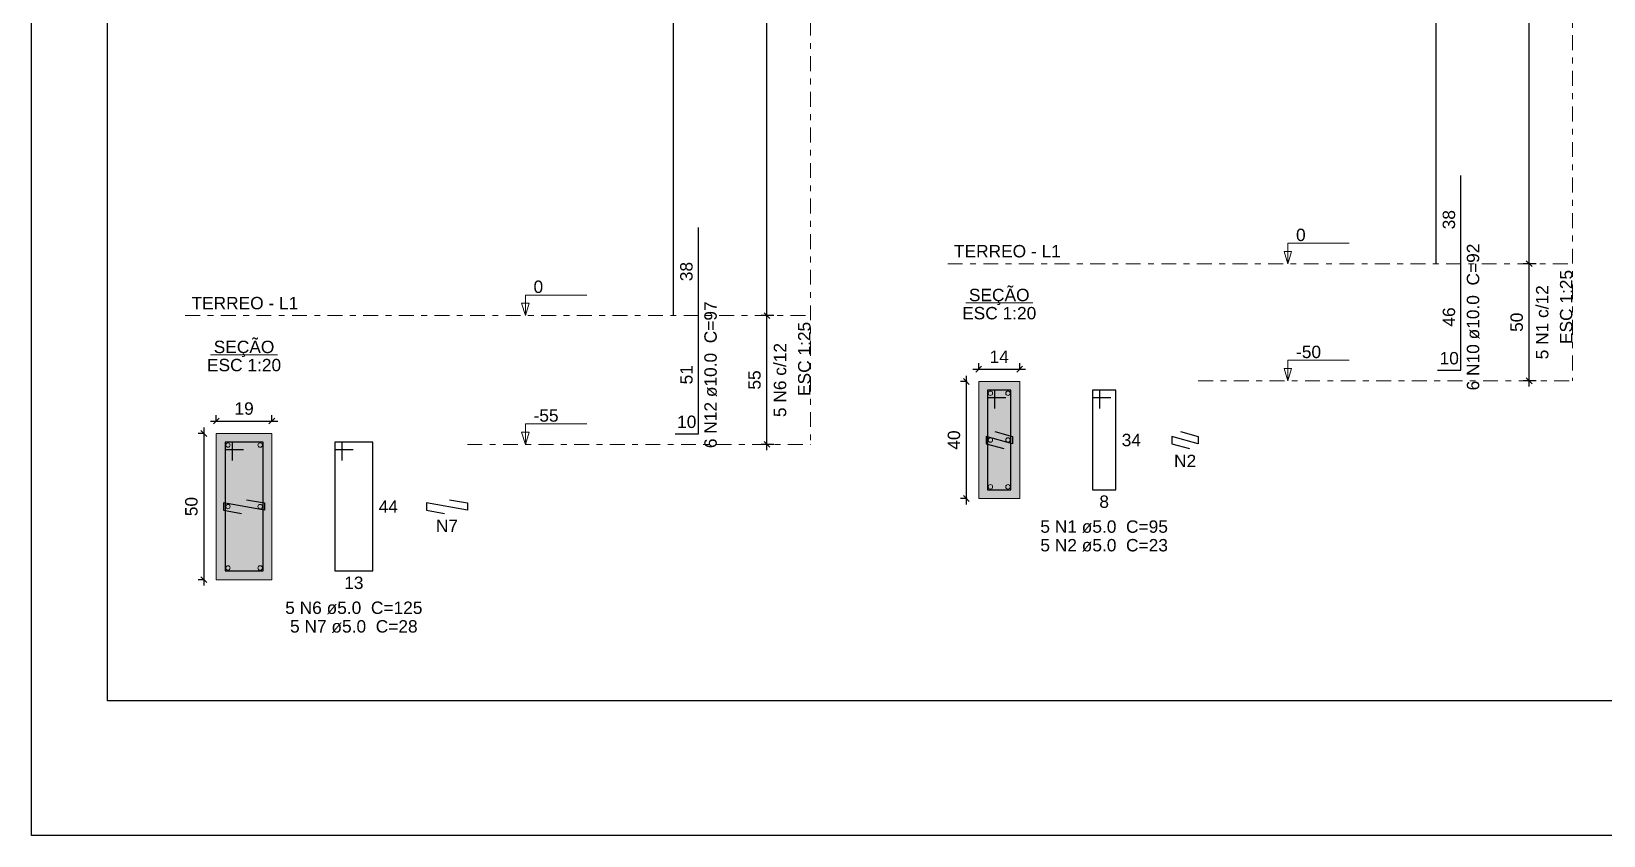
# Model space of a CAD drawing. Header units: millimetres. Extents: x -34 to 951, y -76 to 463.
# Drawn here: x 273.94 to 300.79, y -76.32 to -62.58 of the extents above; entities that cross this region are included whole.
import ezdxf

# ---------------------------------------------------------------- set-up
doc = ezdxf.new("R2010")
doc.units = ezdxf.units.MM
doc.header["$MEASUREMENT"] = 0
doc.linetypes.add('DASHDOT', pattern=[2.54, 1.27, -0.635, 0, -0.635])
doc.linetypes.add('NULL', pattern=[0])
for name, color, linetype, lineweight in [('Descrição da armadura', 7, 'Continuous', 0), ('DT-Barras na forma', 7, 'Continuous', 30), ('DT-Barras no corte', 5, 'Continuous', 5), ('DT-Barras rebatidas', 7, 'Continuous', 30), ('DT-Cotas', 7, 'Continuous', 5), ('DT-Forma', 5, 'Continuous', 5), ('DT-Hachura seção pilares', 252, 'Continuous', 5), ('DT-Pontilhado', 7, 'DASHDOT', 5), ('DT-Textos', 7, 'Continuous', 5), ('Textos armaduras', 7, 'Continuous', 0)]:
    doc.layers.add(name, color=color, linetype=linetype, lineweight=lineweight)
doc.styles.add('Arial', font='arial.ttf')
doc.dimstyles.new('UM_20.000000', dxfattribs={"dimtxt": 0.18, "dimasz": 0.1, "dimexe": 0.1, "dimexo": 0.2, "dimgap": 0, "dimtad": 1, "dimtih": 1, "dimtoh": 1, "dimdec": 1, "dimlfac": 20, "dimzin": 0, "dimdsep": 46, "dimtxsty": 'Standard', "dimcen": 0.09, "dimdle": 0.1, "dimadec": 1, "dimazin": 2, "dimtfac": 1, "dimtdec": 4, "dimtofl": 0, "dimtmove": 0, "dimatfit": 3, "dimfxl": 1, "dimtolj": 1, "dimarcsym": 0})
doc.dimstyles.new('UM_25.000000', dxfattribs={"dimtxt": 0.18, "dimasz": 0.1, "dimexe": 0.1, "dimexo": 0.2, "dimgap": 0, "dimtad": 1, "dimtih": 1, "dimtoh": 1, "dimdec": 1, "dimlfac": 25, "dimzin": 0, "dimdsep": 46, "dimtxsty": 'Standard', "dimcen": 0.09, "dimdle": 0.1, "dimadec": 1, "dimazin": 2, "dimtfac": 1, "dimtdec": 4, "dimtofl": 0, "dimtmove": 0, "dimatfit": 3, "dimfxl": 1, "dimtolj": 1, "dimarcsym": 0})

# ---------------------------------------------------------------- blocks, each defined once
blk = doc.blocks.new('_Oblique')
at = {"color": 0, "linetype": 'ByBlock', "lineweight": -2}
blk.add_line((-0.5, -0.5), (0.5, 0.5), dxfattribs=at)
blk = doc.blocks.new('*D543')
at = {"layer": 'Defpoints', "color": 0, "transparency": 16777216}
for p in [(299.522, -53.35), (299.839, -53.35), (299.839, -66.55)]:
    blk.add_point(p, dxfattribs=at)
at = {"layer": 'DT-Cotas', "color": 0, "lineweight": -2, "transparency": 16777216}
for p, q in [((299.639, -53.35), (299.422, -53.35)), ((299.522, -66.65), (299.522, -53.25)), ((299.639, -66.55), (299.422, -66.55))]:
    blk.add_line(p, q, dxfattribs=at)
at = {"layer": 'DT-Cotas', "color": 0, "lineweight": -2, "transparency": 16777216, "xscale": 0.1, "yscale": 0.1, "zscale": 0.1}
for p, rotation in [((299.522, -53.35), 90), ((299.522, -66.55), 270)]:
    blk.add_blockref('_Oblique', p, dxfattribs=dict(at, rotation=rotation))
at = {"layer": 'DT-Cotas', "color": 7, "transparency": 16777216, "insert": (299.31, -59.95), "char_height": 0.2118, "attachment_point": 5, "rotation": 90, "style": 'Arial'}
blk.add_mtext('\\A1;330', dxfattribs=at)
blk = doc.blocks.new('*D544')
at = {"layer": 'Defpoints', "color": 0, "transparency": 16777216}
for p in [(299.522, -53.35), (299.839, -53.35), (299.839, -66.55)]:
    blk.add_point(p, dxfattribs=at)
at = {"layer": 'DT-Cotas', "color": 0, "lineweight": -2, "transparency": 16777216}
for p, q in [((299.639, -53.35), (299.422, -53.35)), ((299.522, -66.65), (299.522, -53.25)), ((299.639, -66.55), (299.422, -66.55))]:
    blk.add_line(p, q, dxfattribs=at)
at = {"layer": 'DT-Cotas', "color": 0, "lineweight": -2, "transparency": 16777216, "xscale": 0.1, "yscale": 0.1, "zscale": 0.1}
for p, rotation in [((299.522, -53.35), 90), ((299.522, -66.55), 270)]:
    blk.add_blockref('_Oblique', p, dxfattribs=dict(at, rotation=rotation))
blk = doc.blocks.new('*D545')
at = {"layer": 'Defpoints', "color": 0, "transparency": 16777216}
for p in [(290.122, -68.563), (289.91, -70.563), (290.122, -70.563)]:
    blk.add_point(p, dxfattribs=at)
at = {"layer": 'DT-Cotas', "color": 0, "lineweight": -2, "transparency": 16777216}
for p, q in [((289.922, -68.563), (289.81, -68.563)), ((289.91, -68.463), (289.91, -70.663)), ((289.922, -70.563), (289.81, -70.563))]:
    blk.add_line(p, q, dxfattribs=at)
at = {"layer": 'DT-Cotas', "color": 0, "lineweight": -2, "transparency": 16777216, "xscale": 0.1, "yscale": 0.1, "zscale": 0.1}
for p, rotation in [((289.91, -68.563), 90), ((289.91, -70.563), 270)]:
    blk.add_blockref('_Oblique', p, dxfattribs=dict(at, rotation=rotation))
at = {"layer": 'DT-Cotas', "color": 7, "transparency": 16777216, "insert": (289.699, -69.563), "char_height": 0.2118, "attachment_point": 5, "rotation": 90, "style": 'Arial'}
blk.add_mtext('\\A1;40', dxfattribs=at)
blk = doc.blocks.new('*D546')
at = {"layer": 'Defpoints', "color": 0, "transparency": 16777216}
for p in [(290.822, -68.351), (290.122, -68.563), (290.822, -68.563)]:
    blk.add_point(p, dxfattribs=at)
at = {"layer": 'DT-Cotas', "color": 0, "lineweight": -2, "transparency": 16777216}
for p, q in [((290.022, -68.351), (290.922, -68.351)), ((290.122, -68.363), (290.122, -68.251)), ((290.822, -68.363), (290.822, -68.251))]:
    blk.add_line(p, q, dxfattribs=at)
at = {"layer": 'DT-Cotas', "color": 0, "lineweight": -2, "transparency": 16777216, "xscale": 0.1, "yscale": 0.1, "zscale": 0.1, "rotation": 180}
blk.add_blockref('_Oblique', (290.122, -68.351), dxfattribs=at)
at = {"layer": 'DT-Cotas', "color": 0, "lineweight": -2, "transparency": 16777216, "xscale": 0.1, "yscale": 0.1, "zscale": 0.1}
blk.add_blockref('_Oblique', (290.822, -68.351), dxfattribs=at)
at = {"layer": 'DT-Cotas', "color": 7, "transparency": 16777216, "insert": (290.472, -68.139), "char_height": 0.2118, "attachment_point": 5, "style": 'Arial'}
blk.add_mtext('\\A1;14', dxfattribs=at)
blk = doc.blocks.new('*D547')
at = {"layer": 'Defpoints', "color": 0, "transparency": 16777216}
for p in [(299.522, -66.55), (299.839, -66.55), (299.839, -68.55)]:
    blk.add_point(p, dxfattribs=at)
at = {"layer": 'DT-Cotas', "color": 0, "lineweight": -2, "transparency": 16777216}
for p, q in [((299.639, -66.55), (299.422, -66.55)), ((299.522, -68.65), (299.522, -66.45)), ((299.639, -68.55), (299.422, -68.55))]:
    blk.add_line(p, q, dxfattribs=at)
at = {"layer": 'DT-Cotas', "color": 0, "lineweight": -2, "transparency": 16777216, "xscale": 0.1, "yscale": 0.1, "zscale": 0.1}
for p, rotation in [((299.522, -66.55), 90), ((299.522, -68.55), 270)]:
    blk.add_blockref('_Oblique', p, dxfattribs=dict(at, rotation=rotation))
at = {"layer": 'DT-Cotas', "color": 7, "transparency": 16777216, "insert": (299.31, -67.55), "char_height": 0.2118, "attachment_point": 5, "rotation": 90, "style": 'Arial'}
blk.add_mtext('\\A1;50', dxfattribs=at)
blk = doc.blocks.new('*D548')
at = {"layer": 'Defpoints', "color": 0, "transparency": 16777216}
for p in [(299.522, -66.55), (299.839, -66.55), (299.839, -68.55)]:
    blk.add_point(p, dxfattribs=at)
at = {"layer": 'DT-Cotas', "color": 0, "lineweight": -2, "transparency": 16777216}
for p, q in [((299.639, -66.55), (299.422, -66.55)), ((299.522, -68.65), (299.522, -66.45)), ((299.639, -68.55), (299.422, -68.55))]:
    blk.add_line(p, q, dxfattribs=at)
at = {"layer": 'DT-Cotas', "color": 0, "lineweight": -2, "transparency": 16777216, "xscale": 0.1, "yscale": 0.1, "zscale": 0.1}
for p, rotation in [((299.522, -66.55), 90), ((299.522, -68.55), 270)]:
    blk.add_blockref('_Oblique', p, dxfattribs=dict(at, rotation=rotation))
blk = doc.blocks.new('*D594')
at = {"layer": 'Defpoints', "color": 0, "transparency": 16777216}
for p in [(286.505, -54.237), (286.823, -54.237), (286.823, -67.437)]:
    blk.add_point(p, dxfattribs=at)
at = {"layer": 'DT-Cotas', "color": 0, "lineweight": -2, "transparency": 16777216}
for p, q in [((286.505, -67.537), (286.505, -54.137)), ((286.623, -54.237), (286.405, -54.237)), ((286.623, -67.437), (286.405, -67.437))]:
    blk.add_line(p, q, dxfattribs=at)
at = {"layer": 'DT-Cotas', "color": 0, "lineweight": -2, "transparency": 16777216, "xscale": 0.1, "yscale": 0.1, "zscale": 0.1}
for p, rotation in [((286.505, -54.237), 90), ((286.505, -67.437), 270)]:
    blk.add_blockref('_Oblique', p, dxfattribs=dict(at, rotation=rotation))
at = {"layer": 'DT-Cotas', "color": 7, "transparency": 16777216, "insert": (286.293, -60.837), "char_height": 0.2118, "attachment_point": 5, "rotation": 90, "style": 'Arial'}
blk.add_mtext('\\A1;330', dxfattribs=at)
blk = doc.blocks.new('*D595')
at = {"layer": 'Defpoints', "color": 0, "transparency": 16777216}
for p in [(286.505, -54.237), (286.823, -54.237), (286.823, -67.437)]:
    blk.add_point(p, dxfattribs=at)
at = {"layer": 'DT-Cotas', "color": 0, "lineweight": -2, "transparency": 16777216}
for p, q in [((286.505, -67.537), (286.505, -54.137)), ((286.623, -54.237), (286.405, -54.237)), ((286.623, -67.437), (286.405, -67.437))]:
    blk.add_line(p, q, dxfattribs=at)
at = {"layer": 'DT-Cotas', "color": 0, "lineweight": -2, "transparency": 16777216, "xscale": 0.1, "yscale": 0.1, "zscale": 0.1}
for p, rotation in [((286.505, -54.237), 90), ((286.505, -67.437), 270)]:
    blk.add_blockref('_Oblique', p, dxfattribs=dict(at, rotation=rotation))
blk = doc.blocks.new('*D596')
at = {"layer": 'Defpoints', "color": 0, "transparency": 16777216}
for p in [(277.101, -69.45), (276.889, -71.95), (277.101, -71.95)]:
    blk.add_point(p, dxfattribs=at)
at = {"layer": 'DT-Cotas', "color": 0, "lineweight": -2, "transparency": 16777216}
for p, q in [((276.901, -69.45), (276.789, -69.45)), ((276.889, -69.35), (276.889, -72.05)), ((276.901, -71.95), (276.789, -71.95))]:
    blk.add_line(p, q, dxfattribs=at)
at = {"layer": 'DT-Cotas', "color": 0, "lineweight": -2, "transparency": 16777216, "xscale": 0.1, "yscale": 0.1, "zscale": 0.1}
for p, rotation in [((276.889, -69.45), 90), ((276.889, -71.95), 270)]:
    blk.add_blockref('_Oblique', p, dxfattribs=dict(at, rotation=rotation))
at = {"layer": 'DT-Cotas', "color": 7, "transparency": 16777216, "insert": (276.677, -70.7), "char_height": 0.2118, "attachment_point": 5, "rotation": 90, "style": 'Arial'}
blk.add_mtext('\\A1;50', dxfattribs=at)
blk = doc.blocks.new('*D597')
at = {"layer": 'Defpoints', "color": 0, "transparency": 16777216}
for p in [(278.051, -69.238), (277.101, -69.45), (278.051, -69.45)]:
    blk.add_point(p, dxfattribs=at)
at = {"layer": 'DT-Cotas', "color": 0, "lineweight": -2, "transparency": 16777216}
for p, q in [((277.001, -69.238), (278.151, -69.238)), ((277.101, -69.25), (277.101, -69.138)), ((278.051, -69.25), (278.051, -69.138))]:
    blk.add_line(p, q, dxfattribs=at)
at = {"layer": 'DT-Cotas', "color": 0, "lineweight": -2, "transparency": 16777216, "xscale": 0.1, "yscale": 0.1, "zscale": 0.1, "rotation": 180}
blk.add_blockref('_Oblique', (277.101, -69.238), dxfattribs=at)
at = {"layer": 'DT-Cotas', "color": 0, "lineweight": -2, "transparency": 16777216, "xscale": 0.1, "yscale": 0.1, "zscale": 0.1}
blk.add_blockref('_Oblique', (278.051, -69.238), dxfattribs=at)
at = {"layer": 'DT-Cotas', "color": 7, "transparency": 16777216, "insert": (277.576, -69.026), "char_height": 0.2118, "attachment_point": 5, "rotation": 0.0057, "style": 'Arial'}
blk.add_mtext('\\A1;19', dxfattribs=at)
blk = doc.blocks.new('*D598')
at = {"layer": 'Defpoints', "color": 0, "transparency": 16777216}
for p in [(286.505, -67.437), (286.823, -67.437), (286.823, -69.637)]:
    blk.add_point(p, dxfattribs=at)
at = {"layer": 'DT-Cotas', "color": 0, "lineweight": -2, "transparency": 16777216}
for p, q in [((286.505, -69.737), (286.505, -67.337)), ((286.623, -67.437), (286.405, -67.437)), ((286.623, -69.637), (286.405, -69.637))]:
    blk.add_line(p, q, dxfattribs=at)
at = {"layer": 'DT-Cotas', "color": 0, "lineweight": -2, "transparency": 16777216, "xscale": 0.1, "yscale": 0.1, "zscale": 0.1}
for p, rotation in [((286.505, -67.437), 90), ((286.505, -69.637), 270)]:
    blk.add_blockref('_Oblique', p, dxfattribs=dict(at, rotation=rotation))
at = {"layer": 'DT-Cotas', "color": 7, "transparency": 16777216, "insert": (286.293, -68.537), "char_height": 0.2118, "attachment_point": 5, "rotation": 90, "style": 'Arial'}
blk.add_mtext('\\A1;55', dxfattribs=at)
blk = doc.blocks.new('*D599')
at = {"layer": 'Defpoints', "color": 0, "transparency": 16777216}
for p in [(286.505, -67.437), (286.823, -67.437), (286.823, -69.637)]:
    blk.add_point(p, dxfattribs=at)
at = {"layer": 'DT-Cotas', "color": 0, "lineweight": -2, "transparency": 16777216}
for p, q in [((286.505, -69.737), (286.505, -67.337)), ((286.623, -67.437), (286.405, -67.437)), ((286.623, -69.637), (286.405, -69.637))]:
    blk.add_line(p, q, dxfattribs=at)
at = {"layer": 'DT-Cotas', "color": 0, "lineweight": -2, "transparency": 16777216, "xscale": 0.1, "yscale": 0.1, "zscale": 0.1}
for p, rotation in [((286.505, -67.437), 90), ((286.505, -69.637), 270)]:
    blk.add_blockref('_Oblique', p, dxfattribs=dict(at, rotation=rotation))

msp = doc.modelspace()

# ---------------------------------------------------------------- hatches: boundary and pattern name
at = {"layer": 'DT-Hachura seção pilares', "linetype": 'Continuous'}
for points in [[(290.1222, -70.5626), (290.1222, -70.5626), (290.8222, -70.5626), (290.8222, -68.5626), (290.1222, -68.5626), (290.1222, -70.5626)], [(277.1007, -71.9496), (277.1007, -71.9496), (278.0507, -71.9496), (278.0507, -69.4496), (277.1007, -69.4496), (277.1007, -71.9496)]]:
    msp.add_hatch(color=252, dxfattribs=at).paths.add_polyline_path(points)

# ---------------------------------------------------------------- linework, layer by layer
at = {"color": 7}
for p, q in [((273.9445, -76.3225), (273.9445, 42.5775)), ((275.2445, -74.0225), (275.2445, 40.2775)), ((356.7445, -74.0225), (275.2445, -74.0225)), ((358.0445, -76.3225), (273.9445, -76.3225))]:
    msp.add_line(p, q, dxfattribs=at)
at = {"layer": 'DT-Barras na forma'}
for points in [[(290.3972, -69.0251), (290.3972, -68.7126), (290.2722, -68.7126), (290.2722, -70.4126), (290.6722, -70.4126), (290.6722, -68.7126), (290.2722, -68.7126), (290.2722, -68.8376), (290.5847, -68.8376)], [(290.3961, -69.4164), (290.6972, -69.5001), (290.6972, -69.6251), (290.2472, -69.5001), (290.2472, -69.6251), (290.5483, -69.7087)], [(277.3757, -69.9121), (277.3757, -69.5996), (277.2507, -69.5996), (277.2507, -71.7996), (277.9007, -71.7996), (277.9007, -69.5996), (277.2507, -69.5996), (277.2507, -69.7246), (277.5632, -69.7246)], [(277.6181, -70.5821), (277.9257, -70.6371), (277.9257, -70.7621), (277.2257, -70.6371), (277.2257, -70.7621), (277.5333, -70.817)]]:
    msp.add_lwpolyline(points, dxfattribs=at)
at = {"layer": 'DT-Barras no corte'}
for centre in [(290.3222, -68.7626), (290.6222, -68.7626), (290.3222, -69.5626), (290.6222, -69.5626), (277.3007, -69.6496), (277.8507, -69.6496), (290.3222, -70.3626), (290.6222, -70.3626), (277.3007, -70.6996), (277.8507, -70.6996), (277.3007, -71.7496), (277.8507, -71.7496)]:
    msp.add_circle(centre, 0.0375, dxfattribs=at)
at = {"layer": 'DT-Barras rebatidas'}
for points in [[(297.9333, -66.5505), (297.9333, -53.3505), (297.9333, -51.8437)], [(284.9118, -67.4375), (284.9118, -54.2375), (284.9118, -52.7307)], [(297.9569, -68.3705), (298.3569, -68.3705), (298.3569, -66.5505), (298.3569, -65.0437)], [(284.9354, -69.4575), (285.3354, -69.4575), (285.3354, -67.4375), (285.3354, -65.9307)], [(292.1891, -69.0251), (292.1891, -68.7126), (292.0641, -68.7126), (292.0641, -70.4126), (292.4641, -70.4126), (292.4641, -68.7126), (292.0641, -68.7126), (292.0641, -68.8376), (292.3766, -68.8376)], [(293.5701, -69.4164), (293.8712, -69.5001), (293.8712, -69.6251), (293.4212, -69.5001), (293.4212, -69.6251), (293.7223, -69.7087)], [(279.2501, -69.9121), (279.2501, -69.5996), (279.1251, -69.5996), (279.1251, -71.7996), (279.7751, -71.7996), (279.7751, -69.5996), (279.1251, -69.5996), (279.1251, -69.7246), (279.4376, -69.7246)], [(281.0821, -70.5821), (281.3897, -70.6371), (281.3897, -70.7621), (280.6897, -70.6371), (280.6897, -70.7621), (280.9974, -70.817)]]:
    msp.add_lwpolyline(points, dxfattribs=at)
at = {"layer": 'DT-Forma'}
for points in [[(290.1222, -70.5626), (290.8222, -70.5626), (290.8222, -68.5626), (290.1222, -68.5626), (290.1222, -70.5626)], [(277.1007, -71.9496), (278.0507, -71.9496), (278.0507, -69.4496), (277.1007, -69.4496), (277.1007, -71.9496)]]:
    msp.add_lwpolyline(points, close=True, dxfattribs=at)
at = {"layer": 'DT-Pontilhado', "ltscale": 0.2}
for p, q in [((287.2516, -35.0375), (287.2516, -69.6375)), ((300.2631, -40.1505), (300.2631, -68.5505)), ((289.5927, -66.5505), (300.2631, -66.5505)), ((276.5712, -67.4375), (287.2516, -67.4375)), ((293.8712, -68.5505), (300.2631, -68.5505)), ((281.3897, -69.6375), (287.2516, -69.6375))]:
    msp.add_line(p, q, dxfattribs=at)
at = {"layer": 'DT-Textos'}
for p, q in [((289.9, -67.2176), (291.0444, -67.2176)), ((277.0035, -68.1047), (278.1479, -68.1047))]:
    msp.add_line(p, q, dxfattribs=at)
for points in [[(295.4007, -66.5505), (295.4642, -66.3387), (295.3371, -66.3387), (295.4007, -66.5505), (295.4007, -66.2005), (296.4507, -66.2005)], [(282.3792, -67.4375), (282.4427, -67.2257), (282.3156, -67.2257), (282.3792, -67.4375), (282.3792, -67.0875), (283.4292, -67.0875)], [(295.4007, -68.5505), (295.4642, -68.3387), (295.3371, -68.3387), (295.4007, -68.5505), (295.4007, -68.2005), (296.4507, -68.2005)], [(282.3792, -69.6375), (282.4427, -69.4257), (282.3156, -69.4257), (282.3792, -69.6375), (282.3792, -69.2875), (283.4292, -69.2875)]]:
    msp.add_lwpolyline(points, dxfattribs=at)

# ---------------------------------------------------------------- texts
at = {"layer": 'Descrição da armadura', "linetype": 'NULL', "char_height": 0.2118, "attachment_point": 8, "rotation": 90.00021, "line_spacing_factor": 0.9, "style": 'Arial'}
for s, insert, width in [('6 N10 ø10.0  C=92', (298.6748, -67.4604), 5.015721), ('5 N1 c/12', (299.8534, -67.5505), 2.57256), ('6 N12 ø10.0  C=97', (285.6533, -68.4474), 5.015721), ('5 N6 c/12', (286.837, -68.5375), 2.57256)]:
    msp.add_mtext(s, dxfattribs=dict(at, insert=insert, width=width))
at = {"layer": 'Descrição da armadura', "linetype": 'NULL', "char_height": 0.2118, "attachment_point": 8, "line_spacing_factor": 0.9, "style": 'Arial'}
for s, insert, width in [('N2', (293.6467, -70.0265), 0.756475), ('N7', (281.0402, -71.1345), 0.756475), ('5 N1 ø5.0  C=95', (292.2637, -71.1535), 4.35772), ('5 N2 ø5.0  C=23', (292.2637, -71.4715), 4.39772), ('5 N6 ø5.0  C=125', (279.4502, -72.5405), 4.686721), ('5 N7 ø5.0  C=28', (279.4502, -72.8585), 4.39772)]:
    msp.add_mtext(s, dxfattribs=dict(at, insert=insert, width=width))
at = {"layer": 'DT-Textos', "linetype": 'NULL', "char_height": 0.2118, "line_spacing_factor": 0.798, "style": 'Arial'}
for s, insert, width, attachment_point in [('0', (295.5407, -66.1655), 0.329, 7), ('TERREO - L1', (289.6987, -66.4445), 3.650321, 7), ('0', (282.5192, -67.0525), 0.329, 7), ('TERREO - L1', (276.6772, -67.3315), 3.650321, 7), ('SEÇÃO', (290.4717, -67.2554), 2.072476, 8), ('ESC 1:20', (290.4717, -67.5035), 2.532883, 8), ('SEÇÃO', (277.5752, -68.1424), 2.072476, 8), ('ESC 1:20', (277.5752, -68.3905), 2.532883, 8), ('-50', (295.5407, -68.1655), 0.854949, 7), ('-55', (282.5192, -69.2525), 0.854949, 7)]:
    msp.add_mtext(s, dxfattribs=dict(at, insert=insert, width=width, attachment_point=attachment_point))
at = {"layer": 'DT-Textos', "linetype": 'NULL', "char_height": 0.2118, "width": 2.532883, "attachment_point": 9, "rotation": 90.00021, "line_spacing_factor": 0.798, "style": 'Arial'}
for insert in [(300.2628, -66.6564), (287.2513, -67.5434)]:
    msp.add_mtext('ESC 1:25', dxfattribs=dict(at, insert=insert))
at = {"layer": 'Textos armaduras', "linetype": 'NULL', "char_height": 0.2118, "width": 1.058001, "attachment_point": 8, "rotation": 90.00021, "line_spacing_factor": 0.9, "style": 'Arial'}
for s, insert in [('38', (298.2596, -65.7971)), ('38', (285.2381, -66.6841)), ('46', (298.2596, -67.4605)), ('51', (285.2381, -68.4475))]:
    msp.add_mtext(s, dxfattribs=dict(at, insert=insert))
at = {"layer": 'Textos armaduras', "linetype": 'NULL', "char_height": 0.2118, "line_spacing_factor": 0.9, "style": 'Arial'}
for s, insert, width, attachment_point in [('10', (298.1569, -68.2732), 1.058001, 8), ('10', (285.1354, -69.3602), 1.058001, 8), ('34', (292.5641, -69.4567), 1.058001, 1), ('44', (279.8751, -70.5937), 1.058001, 1), ('8', (292.2641, -70.5099), 0.729, 2), ('13', (279.4501, -71.8969), 1.058001, 2)]:
    msp.add_mtext(s, dxfattribs=dict(at, insert=insert, width=width, attachment_point=attachment_point))

# ---------------------------------------------------------------- dimensions: what is measured, and where the dimension line sits
at = {"layer": 'DT-Cotas'}
for base, p1, p2, dimstyle, override, picture, middle in [((299.5218, -53.3505), (299.8395, -66.5505), (299.8395, -53.3505), 'UM_25.000000', {"dimtxt": 0.2118, "dimasz": 0.1, "dimexe": 0.1, "dimexo": 0.2, "dimtad": 1, "dimtih": 0, "dimtoh": 0, "dimdec": 1, "dimlfac": 25, "dimzin": 8, "dimtxsty": 'Arial', "dimblk": 'Oblique', "dimblk1": 'Oblique', "dimblk2": 'Oblique', "dimsah": 1, "dimdle": 0.1, "dimse1": 0, "dimse2": 0, "dimclrt": 7, "dimadec": 1, "dimazin": 3, "dimtmove": 2, "dimldrblk": 'Oblique'}, '*D543', (299.31, -59.9505)), ((286.5053, -54.2375), (286.823, -67.4375), (286.823, -54.2375), 'UM_25.000000', {"dimtxt": 0.2118, "dimasz": 0.1, "dimexe": 0.1, "dimexo": 0.2, "dimtad": 1, "dimtih": 0, "dimtoh": 0, "dimdec": 1, "dimlfac": 25, "dimzin": 8, "dimtxsty": 'Arial', "dimblk": 'Oblique', "dimblk1": 'Oblique', "dimblk2": 'Oblique', "dimsah": 1, "dimdle": 0.1, "dimse1": 0, "dimse2": 0, "dimclrt": 7, "dimadec": 1, "dimazin": 3, "dimtmove": 2, "dimldrblk": 'Oblique'}, '*D594', (286.2935, -60.8375)), ((299.5218, -66.5505), (299.8395, -68.5505), (299.8395, -66.5505), 'UM_25.000000', {"dimtxt": 0.2118, "dimasz": 0.1, "dimexe": 0.1, "dimexo": 0.2, "dimtad": 1, "dimtih": 0, "dimtoh": 0, "dimdec": 1, "dimlfac": 25, "dimzin": 8, "dimtxsty": 'Arial', "dimblk": 'Oblique', "dimblk1": 'Oblique', "dimblk2": 'Oblique', "dimsah": 1, "dimdle": 0.1, "dimse1": 0, "dimse2": 0, "dimclrt": 7, "dimadec": 1, "dimazin": 3, "dimtmove": 2, "dimldrblk": 'Oblique'}, '*D547', (299.31, -67.5505)), ((286.5053, -67.4375), (286.823, -69.6375), (286.823, -67.4375), 'UM_25.000000', {"dimtxt": 0.2118, "dimasz": 0.1, "dimexe": 0.1, "dimexo": 0.2, "dimtad": 1, "dimtih": 0, "dimtoh": 0, "dimdec": 1, "dimlfac": 25, "dimzin": 8, "dimtxsty": 'Arial', "dimblk": 'Oblique', "dimblk1": 'Oblique', "dimblk2": 'Oblique', "dimsah": 1, "dimdle": 0.1, "dimse1": 0, "dimse2": 0, "dimclrt": 7, "dimadec": 1, "dimazin": 3, "dimtmove": 2, "dimldrblk": 'Oblique'}, '*D598', (286.2935, -68.5375)), ((289.9104, -70.5626), (290.1222, -68.5626), (290.1222, -70.5626), 'UM_20.000000', {"dimtxt": 0.2118, "dimasz": 0.1, "dimexe": 0.1, "dimexo": 0.2, "dimtad": 1, "dimtih": 0, "dimtoh": 0, "dimdec": 1, "dimlfac": 20, "dimzin": 8, "dimtxsty": 'Arial', "dimblk": 'Oblique', "dimblk1": 'Oblique', "dimblk2": 'Oblique', "dimsah": 1, "dimdle": 0.1, "dimse1": 0, "dimse2": 0, "dimclrt": 7, "dimadec": 1, "dimazin": 3, "dimtmove": 2, "dimldrblk": 'Oblique'}, '*D545', (289.6986, -69.5626)), ((276.8889, -71.9496), (277.1007, -69.4496), (277.1007, -71.9496), 'UM_20.000000', {"dimtxt": 0.2118, "dimasz": 0.1, "dimexe": 0.1, "dimexo": 0.2, "dimtad": 1, "dimtih": 0, "dimtoh": 0, "dimdec": 1, "dimlfac": 20, "dimzin": 8, "dimtxsty": 'Arial', "dimblk": 'Oblique', "dimblk1": 'Oblique', "dimblk2": 'Oblique', "dimsah": 1, "dimdle": 0.1, "dimse1": 0, "dimse2": 0, "dimclrt": 7, "dimadec": 1, "dimazin": 3, "dimtmove": 2, "dimldrblk": 'Oblique'}, '*D596', (276.6771, -70.6996))]:
    dim = msp.add_linear_dim(base=base, p1=p1, p2=p2, angle=90, dimstyle=dimstyle, override=override, dxfattribs=at)
    dim.commit()
    dim.dimension.update_dxf_attribs({"geometry": picture, "text_midpoint": middle, "dimtype": 160, "text_rotation": 90})
for base, p1, p2, picture, middle in [((299.5218, -53.3505), (299.8395, -66.5505), (299.8395, -53.3505), '*D544', (299.4159, -59.9505)), ((286.5053, -54.2375), (286.823, -67.4375), (286.823, -54.2375), '*D595', (286.3994, -60.8375)), ((299.5218, -66.5505), (299.8395, -68.5505), (299.8395, -66.5505), '*D548', (299.4159, -67.5505)), ((286.5053, -67.4375), (286.823, -69.6375), (286.823, -67.4375), '*D599', (286.3994, -68.5375))]:
    dim = msp.add_linear_dim(base=base, p1=p1, p2=p2, angle=90, text=' ', dimstyle='UM_25.000000', override={"dimtxt": 0.2118, "dimasz": 0.1, "dimexe": 0.1, "dimexo": 0.2, "dimtad": 1, "dimtih": 0, "dimtoh": 0, "dimdec": 1, "dimlfac": 25, "dimzin": 8, "dimtxsty": 'Arial', "dimblk": 'Oblique', "dimblk1": 'Oblique', "dimblk2": 'Oblique', "dimsah": 1, "dimdle": 0.1, "dimse1": 0, "dimse2": 0, "dimclrt": 256, "dimadec": 1, "dimazin": 3, "dimtmove": 2, "dimldrblk": 'Oblique'}, dxfattribs=at)
    dim.commit()
    dim.dimension.update_dxf_attribs({"geometry": picture, "text_midpoint": middle, "dimtype": 160, "text_rotation": 90})
dim = msp.add_linear_dim(base=(290.8222, -68.3508), p1=(290.1222, -68.5626), p2=(290.8222, -68.5626), dimstyle='UM_20.000000', override={"dimtxt": 0.2118, "dimasz": 0.1, "dimexe": 0.1, "dimexo": 0.2, "dimtad": 1, "dimtih": 0, "dimtoh": 0, "dimdec": 1, "dimlfac": 20, "dimzin": 8, "dimtxsty": 'Arial', "dimblk": 'Oblique', "dimblk1": 'Oblique', "dimblk2": 'Oblique', "dimsah": 1, "dimdle": 0.1, "dimse1": 0, "dimse2": 0, "dimclrt": 7, "dimadec": 1, "dimazin": 3, "dimtmove": 2, "dimldrblk": 'Oblique'}, dxfattribs=at)
dim.commit()
dim.dimension.update_dxf_attribs({"geometry": '*D546', "text_midpoint": (290.4722, -68.139), "dimtype": 160})
dim = msp.add_linear_dim(base=(278.0507, -69.2378), p1=(277.1007, -69.4496), p2=(278.0507, -69.4496), dimstyle='UM_20.000000', override={"dimtxt": 0.2118, "dimasz": 0.1, "dimexe": 0.1, "dimexo": 0.2, "dimtad": 1, "dimtih": 0, "dimtoh": 0, "dimdec": 1, "dimlfac": 20, "dimzin": 8, "dimtxsty": 'Arial', "dimblk": 'Oblique', "dimblk1": 'Oblique', "dimblk2": 'Oblique', "dimsah": 1, "dimdle": 0.1, "dimse1": 0, "dimse2": 0, "dimclrt": 7, "dimadec": 1, "dimazin": 3, "dimtmove": 2, "dimldrblk": 'Oblique'}, dxfattribs=at)
dim.commit()
dim.dimension.update_dxf_attribs({"geometry": '*D597', "text_midpoint": (277.5757, -69.026), "dimtype": 160, "text_rotation": 0.00573})

doc.saveas('drawing.dxf')
